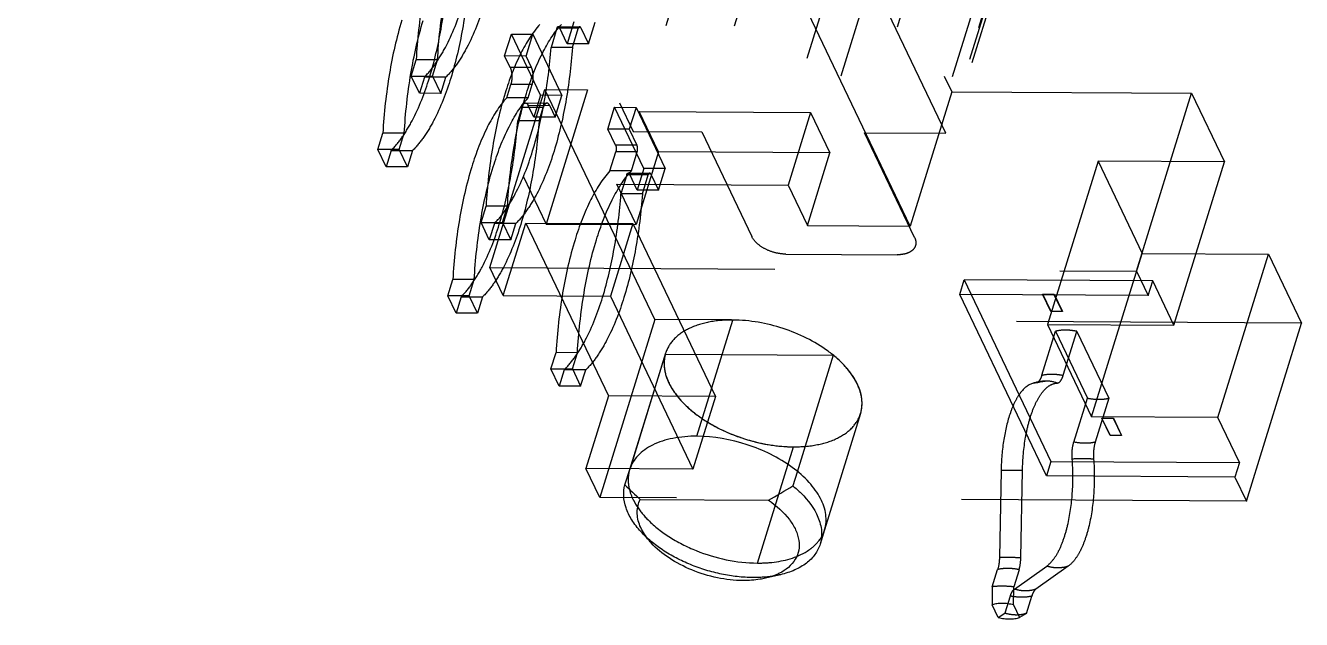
# Model space of a CAD drawing. Header units: millimetres. Extents: x 753 to 1632, y 352 to 973.
# Drawn here: x 1212.31 to 1226.07, y 791.01 to 797.42 of the extents above; entities that cross this region are included whole.
import ezdxf

# ---------------------------------------------------------------- set-up
doc = ezdxf.new("R2010")
doc.units = ezdxf.units.MM
doc.header["$LTSCALE"] = 30.734
doc.linetypes.add('HIDDEN', pattern=[0.2, 0.1, -0.1])
doc.layers.get('0').update_dxf_attribs({"linetype": 'CONTINUOUS'})
doc.layers.add('02___PRT_ALL_AXES', color=7, linetype='CONTINUOUS')
doc.layers.add('DEFAULT_2', color=8, linetype='HIDDEN')

msp = doc.modelspace()

# ---------------------------------------------------------------- linework, layer by layer
at = {"color": 7, "linetype": 'Continuous'}
for p, q in [((1223.27441, 794.5191), (1223.39991, 794.51836)), ((1223.36347, 794.33263), (1223.27441, 794.5191)), ((1223.27641, 794.51679), (1223.39649, 794.51607)), ((1223.36548, 794.33031), (1223.27641, 794.51679)), ((1223.39649, 794.51607), (1223.48556, 794.3296)), ((1223.39991, 794.51836), (1223.48898, 794.33188)), ((1223.48898, 794.33188), (1223.36347, 794.33263)), ((1223.48556, 794.3296), (1223.36548, 794.33031)), ((1223.91272, 793.18269), (1224.03823, 793.18195)), ((1224.00179, 792.99622), (1223.91272, 793.18269)), ((1223.91472, 793.18038), (1224.0348, 793.17966)), ((1224.00379, 792.9939), (1223.91472, 793.18038)), ((1224.0348, 793.17966), (1224.12387, 792.99319)), ((1224.03823, 793.18195), (1224.12729, 792.99547)), ((1224.12729, 792.99547), (1224.00179, 792.99622)), ((1224.12387, 792.99319), (1224.00379, 792.9939)), ((1218.77156, 792.4619), (1218.82264, 792.6272)), ((1220.62729, 792.59874), (1220.58167, 792.45113)), ((1218.93695, 792.30396), (1220.31945, 792.29574)), ((1218.94295, 791.95799), (1219.05492, 791.83546)), ((1220.92441, 791.97754), (1220.87602, 791.82095)), ((1220.44747, 791.49306), (1220.28589, 791.45506))]:
    msp.add_line(p, q, dxfattribs=at)
for points, start_tangent, end_tangent in [([(1218.94295, 791.95799), (1218.84549, 792.08535), (1218.78316, 792.21484), (1218.75823, 792.34193), (1218.77156, 792.4619)], (-0.67452737, 0.73824984), (0.27141317, 0.96246293)), ([(1218.77156, 792.4619), (1218.93695, 792.30396)], (0.70955005, -0.70465505), (0.73991788, -0.6726972)), ([(1220.31945, 792.29574), (1220.58167, 792.45113)], (0.86725449, 0.4978651), (0.85462305, 0.51924891)), ([(1220.58167, 792.45113), (1220.67126, 792.37082), (1220.85306, 792.11316)], (0.77603127, -0.63069443), (0.38718882, -0.92200044)), ([(1218.93344, 792.02083), (1218.90344, 792.16894), (1218.93695, 792.30396)], (-0.37666628, 0.92634902), (0.46020178, 0.88781435)), ([(1220.31945, 792.29574), (1220.54444, 792.08739), (1220.61219, 791.97506), (1220.6461, 791.86328), (1220.64472, 791.75661), (1220.60813, 791.65937), (1220.43666, 791.50838)], (0.82537618, -0.56458318), (-0.89413126, -0.44780496)), ([(1220.85306, 792.11316), (1220.89108, 791.96249), (1220.87602, 791.82095)], (0.38718882, -0.92200044), (-0.29504466, -0.95548346)), ([(1219.05479, 791.83562), (1219.01624, 791.88111), (1218.93344, 792.02083)], (-0.67448283, 0.73829053), (-0.37666629, 0.92634902)), ([(1220.04385, 791.42963), (1219.76784, 791.45977), (1219.49279, 791.544), (1219.24671, 791.6737), (1219.05479, 791.83562)], (-0.99998231, 0.00594787), (-0.67448283, 0.73829053)), ([(1220.87602, 791.82095), (1220.82073, 791.71143), (1220.72837, 791.61808), (1220.60239, 791.54437), (1220.44747, 791.49306)], (-0.29504466, -0.95548346), (-0.97343539, -0.22896186)), ([(1220.43666, 791.50838), (1220.40202, 791.49244), (1220.28572, 791.45502)], (-0.89413126, -0.44780496), (-0.97349131, -0.228724)), ([(1220.28572, 791.45502), (1220.22895, 791.44367), (1220.04385, 791.42963)], (-0.97349131, -0.228724), (-0.99998231, 0.00594787))]:
    msp.add_spline(points, degree=3, dxfattribs=dict(at, start_tangent=start_tangent, end_tangent=end_tangent))
at = {"layer": '02___PRT_ALL_AXES', "color": 8, "linetype": 'HIDDEN'}
for p, q in [((1219.54689, 792.98613), (1219.9342, 794.23945)), ((1219.20982, 793.88048), (1218.82251, 792.62716)), ((1221.31174, 793.23094), (1220.92444, 791.97761)), ((1220.20005, 791.61864), (1220.58736, 792.87197))]:
    msp.add_line(p, q, dxfattribs=at)
for points, start_tangent, end_tangent in [([(1219.9342, 794.23945), (1219.67404, 794.21609), (1219.45663, 794.14447), (1219.29811, 794.02983), (1219.20986, 793.88055)], (-0.99998231, 0.00594787), (-0.29533565, -0.95539356)), ([(1221.3117, 793.23087), (1221.32447, 793.39455), (1221.26732, 793.56883), (1221.14396, 793.74226), (1220.96254, 793.90341), (1220.47628, 794.14803), (1219.9342, 794.23945)], (0.29533565, 0.95539356), (-0.99998231, 0.00594787)), ([(1219.20986, 793.88055), (1219.19933, 793.70187), (1219.27124, 793.51184), (1219.42003, 793.32521), (1219.63415, 793.15648)], (-0.29533565, -0.95539356), (0.84133856, -0.54050849)), ([(1219.63415, 793.15648), (1220.09252, 792.94862), (1220.58736, 792.87197)], (0.84133856, -0.54050849), (0.99998231, -0.00594787)), ([(1220.58736, 792.87197), (1220.84751, 792.89533), (1221.06493, 792.96695), (1221.22345, 793.08159), (1221.3117, 793.23087)], (0.99998231, -0.00594787), (0.29533565, 0.95539356)), ([(1218.82256, 792.62723), (1218.8062, 792.51395), (1218.80848, 792.47448)], (-0.29533565, -0.95539356), (0.10522183, -0.99444878)), ([(1218.80848, 792.47448), (1218.81478, 792.43355), (1218.85738, 792.30843)], (0.10522183, -0.99444878), (0.43099323, -0.90235516)), ([(1218.85738, 792.30843), (1218.88615, 792.25477), (1219.00803, 792.09685)], (0.43099323, -0.90235516), (0.69166876, -0.72221487)), ([(1219.00803, 792.09685), (1219.24339, 791.90538), (1219.54043, 791.75278), (1220.20005, 791.61864)], (0.69166876, -0.72221487), (0.99998231, -0.00594787)), ([(1220.88747, 791.8956), (1220.92439, 791.97755)], (0.51832544, 0.85518346), (0.29533565, 0.95539356)), ([(1220.73492, 791.74567), (1220.78167, 791.77855), (1220.88747, 791.8956)], (0.84594403, 0.53327169), (0.51832544, 0.85518346)), ([(1220.20005, 791.61864), (1220.35476, 791.62613), (1220.73492, 791.74567)], (0.99998231, -0.00594787), (0.84594403, 0.53327169))]:
    msp.add_spline(points, degree=3, dxfattribs=dict(at, start_tangent=start_tangent, end_tangent=end_tangent))
at = {"layer": '02___PRT_ALL_AXES', "color": 3, "linetype": 'Continuous'}
for points, start_tangent, end_tangent in [([(1219.54689, 792.98613), (1219.28674, 792.96276), (1219.06932, 792.89114), (1218.9108, 792.7765), (1218.82256, 792.62723)], (-0.99998231, 0.00594787), (-0.29533565, -0.95539356)), ([(1220.92439, 791.97755), (1220.93716, 792.14123), (1220.88001, 792.31551), (1220.75666, 792.48893), (1220.57523, 792.65009), (1220.08897, 792.89471), (1219.54689, 792.98613)], (0.29533565, 0.95539356), (-0.99998231, 0.00594787))]:
    msp.add_spline(points, degree=3, dxfattribs=dict(at, start_tangent=start_tangent, end_tangent=end_tangent))
at = {"layer": 'DEFAULT_2', "color": 8, "linetype": 'HIDDEN'}
for p, q in [((1208.11587, 818.76908), (1218.86028, 796.27389)), ((1208.05251, 818.32318), (1218.3694, 796.72308)), ((1212.3757, 806.88515), (1217.92158, 795.27392)), ((1222.23186, 796.25384), (1219.28821, 802.41686)), ((1219.56533, 802.41521), (1222.29522, 796.69973)), ((1221.8474, 795.25057), (1219.1175, 800.96605)), ((1220.11902, 800.34719), (1218.68367, 795.70327)), ((1220.858, 800.34279), (1219.59926, 796.26949)), ((1222.61307, 800.33235), (1221.35433, 796.25906)), ((1223.49061, 800.32714), (1222.23186, 796.25384)), ((1221.64041, 799.99484), (1220.13959, 795.13821)), ((1223.39548, 799.9844), (1221.89466, 795.12777)), ((1223.42072, 799.94837), (1221.90417, 795.04084)), ((1222.00659, 799.80671), (1220.50578, 794.95008)), ((1223.20743, 799.79957), (1221.70662, 794.94294)), ((1218.22055, 797.45391), (1218.14793, 797.21891)), ((1218.37886, 797.21754), (1218.45148, 797.45254)), ((1217.47426, 797.08656), (1217.54688, 797.32156)), ((1217.54688, 797.32156), (1217.77782, 797.32019)), ((1217.86159, 796.66268), (1217.54688, 797.32156)), ((1217.7052, 797.08519), (1217.77782, 797.32019)), ((1217.77782, 797.32019), (1218.09252, 796.6613)), ((1218.03785, 797.38487), (1217.97429, 797.1792)), ((1218.26878, 797.3835), (1218.03785, 797.38487)), ((1218.05299, 797.40379), (1218.28392, 797.40242)), ((1218.29573, 797.39158), (1218.0648, 797.39296)), ((1218.14793, 797.21891), (1218.0648, 797.39296)), ((1218.20522, 797.17782), (1218.26878, 797.3835)), ((1218.29573, 797.39158), (1218.37886, 797.21754)), ((1218.20522, 797.17782), (1217.97429, 797.1792)), ((1218.37886, 797.21754), (1218.14793, 797.21891)), ((1216.46575, 796.87044), (1216.52003, 797.04611)), ((1216.75096, 797.04474), (1216.52003, 797.04611)), ((1216.69668, 796.86907), (1216.75096, 797.04474)), ((1217.7052, 797.08519), (1217.47426, 797.08656)), ((1217.53364, 796.96224), (1217.47426, 797.08656)), ((1217.76457, 796.96087), (1217.7052, 797.08519)), ((1216.46575, 796.87044), (1216.69668, 796.86907)), ((1216.55481, 796.68396), (1216.46575, 796.87044)), ((1216.69668, 796.86907), (1216.78574, 796.68259)), ((1217.76457, 796.96087), (1217.53364, 796.96224)), ((1216.6091, 796.85964), (1216.55481, 796.68396)), ((1216.84003, 796.85826), (1216.6091, 796.85964)), ((1216.78574, 796.68259), (1216.84003, 796.85826)), ((1217.49658, 796.6366), (1217.54077, 796.7796)), ((1217.7717, 796.77823), (1217.54077, 796.7796)), ((1217.72751, 796.63522), (1217.7717, 796.77823)), ((1216.78574, 796.68259), (1216.55481, 796.68396)), ((1217.31448, 794.80668), (1217.90754, 796.72583)), ((1217.72751, 796.63522), (1217.49658, 796.6366)), ((1217.86159, 796.66268), (1217.78897, 796.42768)), ((1218.09252, 796.6613), (1217.86159, 796.66268)), ((1217.90754, 796.72583), (1218.3694, 796.72308)), ((1219.09213, 794.2457), (1217.90754, 796.72583)), ((1218.3694, 796.72308), (1217.92158, 795.27392)), ((1218.0199, 796.42631), (1218.09252, 796.6613)), ((1222.29522, 796.69973), (1221.8474, 795.25057)), ((1222.29522, 796.69973), (1224.88164, 796.68434)), ((1224.28858, 794.76519), (1224.88164, 796.68434)), ((1224.88164, 796.68434), (1225.23494, 795.94466)), ((1217.65953, 796.53097), (1217.61533, 796.38796)), ((1217.89046, 796.5296), (1217.65953, 796.53097)), ((1217.69889, 796.58016), (1217.92982, 796.57879)), ((1217.96052, 796.55062), (1217.72959, 796.552)), ((1217.78897, 796.42768), (1217.72959, 796.552)), ((1217.84626, 796.38659), (1217.89046, 796.5296)), ((1217.96052, 796.55062), (1218.0199, 796.42631)), ((1218.58732, 796.29897), (1218.65994, 796.53397)), ((1218.65994, 796.53397), (1218.89087, 796.53259)), ((1218.97464, 795.87508), (1218.65994, 796.53397)), ((1218.89087, 796.53259), (1218.81825, 796.29759)), ((1218.89087, 796.53259), (1219.20557, 795.87371)), ((1218.92573, 796.48659), (1220.77317, 796.4756)), ((1219.13355, 796.05148), (1218.92573, 796.48659)), ((1220.77317, 796.4756), (1220.53111, 795.69228)), ((1220.77317, 796.4756), (1220.981, 796.04049)), ((1217.84626, 796.38659), (1217.61533, 796.38796)), ((1218.0199, 796.42631), (1217.78897, 796.42768)), ((1216.10679, 796.07921), (1216.16107, 796.25488)), ((1216.392, 796.2535), (1216.16107, 796.25488)), ((1216.33772, 796.07783), (1216.392, 796.2535)), ((1218.81825, 796.29759), (1218.58732, 796.29897)), ((1218.67045, 796.12492), (1218.58732, 796.29897)), ((1218.81825, 796.29759), (1218.90138, 796.12355)), ((1218.86028, 796.27389), (1219.59926, 796.26949)), ((1219.59926, 796.26949), (1220.13959, 795.13821)), ((1221.35433, 796.25906), (1222.23186, 796.25384)), ((1221.89466, 795.12777), (1221.35433, 796.25906)), ((1216.33772, 796.07783), (1216.10679, 796.07921)), ((1216.19585, 795.89273), (1216.10679, 796.07921)), ((1216.25014, 796.0684), (1216.19585, 795.89273)), ((1216.25014, 796.0684), (1216.48107, 796.06703)), ((1216.42678, 795.89136), (1216.33772, 796.07783)), ((1216.48107, 796.06703), (1216.42678, 795.89136)), ((1218.60963, 795.849), (1218.67319, 796.05468)), ((1218.90138, 796.12355), (1218.67045, 796.12492)), ((1218.90412, 796.0533), (1218.67319, 796.05468)), ((1218.84056, 795.84763), (1218.90412, 796.0533)), ((1219.13355, 796.05148), (1218.89149, 795.26816)), ((1220.981, 796.04049), (1219.13355, 796.05148)), ((1220.73893, 795.25717), (1220.981, 796.04049)), ((1223.87245, 795.95276), (1223.3278, 794.19028)), ((1225.23494, 795.94466), (1223.87245, 795.95276)), ((1223.87245, 795.95276), (1224.34747, 794.95822)), ((1224.69029, 794.18217), (1225.23494, 795.94466)), ((1216.42678, 795.89136), (1216.19585, 795.89273)), ((1218.84056, 795.84763), (1218.60963, 795.849)), ((1218.79195, 795.80604), (1218.72839, 795.60037)), ((1219.02288, 795.80467), (1218.79195, 795.80604)), ((1218.80709, 795.82496), (1219.03802, 795.82359)), ((1219.04983, 795.81276), (1218.8189, 795.81413)), ((1218.90202, 795.64009), (1218.8189, 795.81413)), ((1218.97464, 795.87508), (1218.90202, 795.64009)), ((1218.95932, 795.599), (1219.02288, 795.80467)), ((1219.20557, 795.87371), (1218.97464, 795.87508)), ((1219.04983, 795.81276), (1219.13295, 795.63871)), ((1219.13295, 795.63871), (1219.20557, 795.87371)), ((1218.68367, 795.70327), (1220.53111, 795.69228)), ((1218.89149, 795.26816), (1218.68367, 795.70327)), ((1219.13295, 795.63871), (1218.90202, 795.64009)), ((1220.53111, 795.69228), (1220.73893, 795.25717)), ((1218.95932, 795.599), (1218.72839, 795.60037)), ((1217.21984, 795.29161), (1217.27413, 795.46728)), ((1217.50506, 795.46591), (1217.27413, 795.46728)), ((1217.45077, 795.29024), (1217.50506, 795.46591)), ((1217.21984, 795.29161), (1217.45077, 795.29024)), ((1217.30891, 795.10514), (1217.21984, 795.29161)), ((1217.3632, 795.28081), (1217.30891, 795.10514)), ((1217.59413, 795.27944), (1217.3632, 795.28081)), ((1217.45077, 795.29024), (1217.53984, 795.10376)), ((1217.45996, 794.5021), (1217.70202, 795.28543)), ((1217.53984, 795.10376), (1217.59413, 795.27944)), ((1217.70202, 795.28543), (1218.85667, 795.27856)), ((1217.70202, 795.28543), (1218.59269, 793.42067)), ((1217.92158, 795.27392), (1218.89149, 795.26816)), ((1218.85667, 795.27856), (1218.61461, 794.49523)), ((1218.85667, 795.27856), (1219.74734, 793.4138)), ((1220.73893, 795.25717), (1221.8474, 795.25057)), ((1217.53984, 795.10376), (1217.30891, 795.10514)), ((1220.50578, 794.95008), (1221.70662, 794.94294)), ((1223.80282, 793.19574), (1224.34747, 794.95822)), ((1224.34747, 794.95822), (1225.70996, 794.95012)), ((1225.16531, 793.18764), (1225.70996, 794.95012)), ((1225.70996, 794.95012), (1226.06622, 794.20422)), ((1217.31448, 794.80668), (1224.28858, 794.76519)), ((1217.45996, 794.5021), (1217.31448, 794.80668)), ((1216.86088, 794.50038), (1216.91517, 794.67605)), ((1217.1461, 794.67468), (1216.91517, 794.67605)), ((1217.09181, 794.499), (1217.1461, 794.67468)), ((1222.38108, 794.51622), (1222.4295, 794.67288)), ((1224.46168, 794.66079), (1222.4295, 794.67288)), ((1222.4295, 794.67288), (1223.3647, 792.71489)), ((1224.28858, 794.76519), (1224.41327, 794.50413)), ((1224.41327, 794.50413), (1224.46168, 794.66079)), ((1224.69029, 794.18217), (1224.46168, 794.66079)), ((1217.09181, 794.499), (1216.86088, 794.50038)), ((1216.94995, 794.3139), (1216.86088, 794.50038)), ((1217.00424, 794.48957), (1216.94995, 794.3139)), ((1217.00424, 794.48957), (1217.23517, 794.4882)), ((1217.18088, 794.31253), (1217.09181, 794.499)), ((1217.23517, 794.4882), (1217.18088, 794.31253)), ((1217.45996, 794.5021), (1218.61461, 794.49523)), ((1218.61461, 794.49523), (1219.50527, 792.63047)), ((1224.41327, 794.50413), (1222.38108, 794.51622)), ((1223.31628, 792.55822), (1222.38108, 794.51622)), ((1217.18088, 794.31253), (1216.94995, 794.3139)), ((1219.09213, 794.2457), (1218.49907, 792.32655)), ((1226.06622, 794.20422), (1219.09213, 794.2457)), ((1223.26668, 793.64434), (1223.4132, 794.11847)), ((1223.3278, 794.19028), (1224.69029, 794.18217)), ((1223.3278, 794.19028), (1223.80282, 793.19574)), ((1223.4132, 794.11847), (1223.75757, 793.39747)), ((1223.49761, 793.64297), (1223.64413, 794.1171)), ((1223.64413, 794.1171), (1223.9885, 793.3961)), ((1225.47316, 792.28507), (1226.06622, 794.20422)), ((1217.97394, 793.71278), (1218.02823, 793.88846)), ((1218.25916, 793.88708), (1218.02823, 793.88846)), ((1218.20487, 793.71141), (1218.25916, 793.88708)), ((1218.82264, 792.6272), (1219.20728, 793.87189)), ((1219.20728, 793.87189), (1221.01739, 793.86112)), ((1221.01739, 793.86112), (1220.62729, 792.59874)), ((1217.97394, 793.71278), (1218.20487, 793.71141)), ((1218.06301, 793.52631), (1217.97394, 793.71278)), ((1218.11729, 793.70198), (1218.06301, 793.52631)), ((1218.34822, 793.70061), (1218.11729, 793.70198)), ((1218.20487, 793.71141), (1218.29394, 793.52493)), ((1218.29394, 793.52493), (1218.34822, 793.70061)), ((1223.21155, 793.56312), (1223.15677, 793.55222)), ((1218.29394, 793.52493), (1218.06301, 793.52631)), ((1218.59269, 793.42067), (1218.35062, 792.63734)), ((1219.74734, 793.4138), (1218.59269, 793.42067)), ((1219.74734, 793.4138), (1219.50527, 792.63047)), ((1223.61105, 792.92334), (1223.75757, 793.39747)), ((1223.9885, 793.3961), (1223.84198, 792.92197)), ((1221.31174, 793.23094), (1220.92441, 791.97754)), ((1225.16531, 793.18764), (1223.80282, 793.19574)), ((1225.39688, 792.7028), (1225.16531, 793.18764)), ((1219.50527, 792.63047), (1218.35062, 792.63734)), ((1218.49907, 792.32655), (1218.35062, 792.63734)), ((1222.82728, 792.61783), (1222.80905, 791.6772)), ((1223.03998, 791.67582), (1223.05821, 792.61646)), ((1223.3647, 792.71489), (1223.31628, 792.55822)), ((1223.3647, 792.71489), (1225.39688, 792.7028)), ((1225.39688, 792.7028), (1225.34847, 792.54613)), ((1225.34847, 792.54613), (1223.31628, 792.55822)), ((1225.34847, 792.54613), (1225.47316, 792.28507)), ((1225.47316, 792.28507), (1218.49907, 792.32655)), ((1222.73275, 791.36273), (1222.7902, 791.54864)), ((1223.02113, 791.54726), (1222.96368, 791.36136)), ((1222.97095, 791.33824), (1223.32003, 791.5862)), ((1223.55096, 791.58482), (1223.20188, 791.33686)), ((1222.73275, 791.36273), (1222.73157, 791.16825)), ((1222.92675, 791.26275), (1222.8693, 791.07685)), ((1222.9625, 791.16687), (1222.96368, 791.36136)), ((1223.10023, 791.07547), (1223.15768, 791.26138)), ((1222.79657, 791.03214), (1222.73157, 791.16825)), ((1222.9625, 791.16687), (1223.0275, 791.03077)), ((1222.79657, 791.03214), (1222.8693, 791.07685)), ((1223.10023, 791.07547), (1223.0275, 791.03077))]:
    msp.add_line(p, q, dxfattribs=at)
for centre, radius, start, end in [((1223.31555, 793.23515), 0.34533, 92.329456, 109.282855), ((1222.88566, 784.68814), 7.92991, 89.642864, 90.421762), ((1222.86274, 781.12226), 11.49587, 89.025714, 89.639439), ((1222.86743, 783.7475), 7.92991, 89.642864, 90.421762), ((1222.84451, 780.18162), 11.49587, 89.025714, 89.639439)]:
    msp.add_arc(centre, radius, start, end, dxfattribs=at)
for centre, start_param, end_param in [((1222.99074, 790.86669), 8.26298178, 8.89862919), ((1222.76833, 791.33233), -1.16179618, -0.52614877)]:
    msp.add_ellipse(centre, major_axis=(0.37664, -0.21211), ratio=0.62454851, start_param=start_param, end_param=end_param, dxfattribs=at)
for points, start_tangent, end_tangent in [([(1216.72493, 798.26298), (1216.59127, 797.68949), (1216.52003, 797.04611)], (-0.29524737, -0.95542084), (-0.05710629, -0.9983681)), ([(1216.75096, 797.04474), (1216.8222, 797.68812), (1216.95586, 798.26161)], (0.05710629, 0.9983681), (0.29524737, 0.95542084)), ([(1216.66286, 796.85016), (1216.78849, 797.37719), (1216.86123, 797.96679)], (0.29524737, 0.95542084), (0.072938, 0.99733648)), ([(1217.09216, 797.96542), (1217.01942, 797.37582), (1216.89379, 796.84879)], (-0.072938, -0.99733648), (-0.29524737, -0.95542084)), ([(1216.6091, 796.85964), (1216.72616, 796.99949), (1216.83526, 797.17865), (1217.02182, 797.6414)], (0.71026715, 0.70393222), (0.29524737, 0.95542084)), ([(1217.25275, 797.64003), (1217.06619, 797.17728), (1216.95709, 796.99811), (1216.84003, 796.85826)], (-0.29524737, -0.95542084), (-0.71026715, -0.70393222)), ([(1216.36597, 797.47175), (1216.23231, 796.89825), (1216.16107, 796.25488)], (-0.29524737, -0.95542084), (-0.05710629, -0.9983681)), ([(1216.392, 796.2535), (1216.46324, 796.89688), (1216.5969, 797.47038)], (0.05710629, 0.9983681), (0.29524737, 0.95542084)), ([(1217.85554, 797.42783), (1217.64988, 797.11651), (1217.47903, 796.68416)], (-0.66828764, -0.74390297), (-0.29524737, -0.95542084)), ([(1217.70996, 796.68278), (1217.88081, 797.11513), (1218.08647, 797.42646)], (0.29524737, 0.95542084), (0.66828764, 0.74390297)), ([(1218.03785, 797.38487), (1218.04093, 797.39281), (1218.05303, 797.40379)], (0.29524737, 0.95542084), (0.9999345, -0.0114455)), ([(1218.05303, 797.40379), (1218.0562, 797.40306), (1218.0648, 797.39296)], (0.9999345, -0.0114455), (0.43099323, -0.90235516)), ([(1218.28396, 797.40242), (1218.27966, 797.4012), (1218.26878, 797.3835)], (-0.99993413, 0.01147738), (-0.29524737, -0.95542084)), ([(1218.29573, 797.39158), (1218.29311, 797.39616), (1218.28396, 797.40242)], (-0.43099323, 0.90235516), (-0.99993413, 0.01147738)), ([(1217.77592, 796.06257), (1217.90154, 796.5896), (1217.97429, 797.1792)], (0.29524737, 0.95542084), (0.072938, 0.99733648)), ([(1218.20522, 797.17782), (1218.13248, 796.58822), (1218.00685, 796.0612)], (-0.072938, -0.99733648), (-0.29524737, -0.95542084)), ([(1217.53364, 796.96224), (1217.54602, 796.92356), (1217.55172, 796.87528), (1217.54077, 796.7796)], (0.43099323, -0.90235516), (-0.29524737, -0.95542084)), ([(1217.7717, 796.77823), (1217.78265, 796.87391), (1217.77695, 796.92219), (1217.76457, 796.96087)], (0.29524737, 0.95542084), (-0.43099323, 0.90235516)), ([(1216.25014, 796.0684), (1216.3672, 796.20825), (1216.4763, 796.38741), (1216.66286, 796.85016)], (0.71026715, 0.70393222), (0.29524737, 0.95542084)), ([(1216.89379, 796.84879), (1216.70723, 796.38604), (1216.59813, 796.20688), (1216.48107, 796.06703)], (-0.29524737, -0.95542084), (-0.71026715, -0.70393222)), ([(1217.49658, 796.6366), (1217.29092, 796.32527), (1217.12007, 795.89292)], (-0.66828764, -0.74390297), (-0.29524737, -0.95542084)), ([(1217.47903, 796.68416), (1217.34537, 796.11066), (1217.27413, 795.46728)], (-0.29524737, -0.95542084), (-0.05710629, -0.9983681)), ([(1217.351, 795.89155), (1217.52185, 796.3239), (1217.72751, 796.63522)], (0.29524737, 0.95542084), (0.66828764, 0.74390297)), ([(1217.50506, 795.46591), (1217.5763, 796.10929), (1217.70996, 796.68278)], (0.05710629, 0.9983681), (0.29524737, 0.95542084)), ([(1217.65953, 796.53097), (1217.67709, 796.56726), (1217.69884, 796.58016)], (0.29524737, 0.95542084), (0.99999288, -0.00377348)), ([(1217.69884, 796.58016), (1217.70713, 796.57832), (1217.72959, 796.552)], (0.99999288, -0.00377348), (0.43099323, -0.90235516)), ([(1217.92977, 796.57878), (1217.90802, 796.56589), (1217.89046, 796.5296)], (-0.99999288, 0.00377348), (-0.29524737, -0.95542084)), ([(1217.96052, 796.55062), (1217.95367, 796.56262), (1217.92977, 796.57878)], (-0.43099323, 0.90235516), (-0.99999288, 0.00377348)), ([(1217.41696, 795.27134), (1217.54259, 795.79836), (1217.61533, 796.38796)], (0.29524737, 0.95542084), (0.072938, 0.99733648)), ([(1217.84626, 796.38659), (1217.77352, 795.79699), (1217.64789, 795.26996)], (-0.072938, -0.99733648), (-0.29524737, -0.95542084)), ([(1217.3632, 795.28081), (1217.48026, 795.42066), (1217.58936, 795.59982), (1217.77592, 796.06257)], (0.71026715, 0.70393222), (0.29524737, 0.95542084)), ([(1218.00685, 796.0612), (1217.82029, 795.59845), (1217.71119, 795.41928), (1217.59413, 795.27944)], (-0.29524737, -0.95542084), (-0.71026715, -0.70393222)), ([(1218.67045, 796.12492), (1218.6774, 796.09148), (1218.67319, 796.05468)], (0.43099323, -0.90235516), (-0.29524737, -0.95542084)), ([(1218.90412, 796.0533), (1218.90833, 796.0901), (1218.90138, 796.12355)], (0.29524737, 0.95542084), (-0.43099323, 0.90235516)), ([(1217.12007, 795.89292), (1216.98641, 795.31943), (1216.91517, 794.67605)], (-0.29524737, -0.95542084), (-0.05710629, -0.9983681)), ([(1217.1461, 794.67468), (1217.21734, 795.31805), (1217.351, 795.89155)], (0.05710629, 0.9983681), (0.29524737, 0.95542084)), ([(1218.60963, 795.849), (1218.40397, 795.53768), (1218.23313, 795.10533)], (-0.66828764, -0.74390297), (-0.29524737, -0.95542084)), ([(1218.46406, 795.10396), (1218.6349, 795.53631), (1218.84056, 795.84763)], (0.29524737, 0.95542084), (0.66828764, 0.74390297)), ([(1218.79195, 795.80604), (1218.79503, 795.81398), (1218.80713, 795.82497)], (0.29524737, 0.95542084), (0.9999345, -0.0114455)), ([(1218.80713, 795.82497), (1218.8103, 795.82423), (1218.8189, 795.81413)], (0.9999345, -0.0114455), (0.43099323, -0.90235516)), ([(1219.03806, 795.82359), (1219.03376, 795.82237), (1219.02288, 795.80467)], (-0.99993413, 0.01147738), (-0.29524737, -0.95542084)), ([(1219.04983, 795.81276), (1219.04721, 795.81733), (1219.03806, 795.82359)], (-0.43099323, 0.90235516), (-0.99993413, 0.01147738)), ([(1218.53002, 794.48374), (1218.65564, 795.01077), (1218.72839, 795.60037)], (0.29524737, 0.95542084), (0.072938, 0.99733648)), ([(1218.95932, 795.599), (1218.88657, 795.0094), (1218.76095, 794.48237)], (-0.072938, -0.99733648), (-0.29524737, -0.95542084)), ([(1217.00424, 794.48957), (1217.1213, 794.62942), (1217.2304, 794.80859), (1217.41696, 795.27134)], (0.71026715, 0.70393222), (0.29524737, 0.95542084)), ([(1217.64789, 795.26996), (1217.46133, 794.80721), (1217.35223, 794.62805), (1217.23517, 794.4882)], (-0.29524737, -0.95542084), (-0.71026715, -0.70393222)), ([(1218.23313, 795.10533), (1218.09946, 794.53183), (1218.02823, 793.88846)], (-0.29524737, -0.95542084), (-0.05710629, -0.9983681)), ([(1218.25916, 793.88708), (1218.3304, 794.53046), (1218.46406, 795.10396)], (0.05710629, 0.9983681), (0.29524737, 0.95542084)), ([(1220.50578, 794.95008), (1220.39293, 794.96491), (1220.28375, 795.00587), (1220.19478, 795.06671), (1220.13959, 795.13821)], (-0.99998231, 0.00594787), (-0.43099323, 0.90235516)), ([(1221.89466, 795.12777), (1221.90794, 795.08294), (1221.90416, 795.04081)], (0.43099323, -0.90235516), (-0.29566178, -0.95529268)), ([(1221.90416, 795.04081), (1221.88009, 795.00011), (1221.83686, 794.96885), (1221.77756, 794.94931), (1221.70662, 794.94294)], (-0.29566178, -0.95529268), (-0.99998231, 0.00594787)), ([(1218.11729, 793.70198), (1218.23435, 793.84183), (1218.34346, 794.02099), (1218.53002, 794.48374)], (0.71026715, 0.70393222), (0.29524737, 0.95542084)), ([(1218.76095, 794.48237), (1218.57439, 794.01962), (1218.46528, 793.84046), (1218.34822, 793.70061)], (-0.29524737, -0.95542084), (-0.71026715, -0.70393222)), ([(1223.52272, 794.13024), (1223.49377, 794.12963), (1223.4132, 794.11847)], (-0.99998231, 0.00594787), (-0.97218933, -0.23419628)), ([(1223.64413, 794.1171), (1223.61332, 794.12269), (1223.52272, 794.13024)], (-0.97951484, 0.20137201), (-0.99998231, 0.00594787)), ([(1219.20728, 793.87189), (1219.19825, 793.70851), (1219.25812, 793.53522), (1219.38301, 793.36327), (1219.5648, 793.20379), (1219.79173, 793.06713), (1220.04906, 792.96215), (1220.58736, 792.87197)], (-0.27141317, -0.96246293), (0.99998231, -0.00594787)), ([(1221.31168, 793.23078), (1221.32586, 793.38281), (1221.27921, 793.5447), (1221.17438, 793.70725), (1221.01739, 793.86112)], (0.29548916, 0.95534609), (-0.77603127, 0.63069443)), ([(1223.30151, 793.58019), (1223.15677, 793.55236)], (-0.99922656, -0.03932285), (-0.94303399, -0.33269639)), ([(1223.26668, 793.64434), (1223.24207, 793.58987), (1223.21155, 793.56308)], (-0.29524737, -0.95542084), (-0.94277967, -0.3334164)), ([(1223.21156, 793.56307), (1223.23305, 793.56975), (1223.30151, 793.58019)], (0.94303399, 0.33269639), (0.99922656, 0.03932285)), ([(1223.26668, 793.64434), (1223.29231, 793.64959), (1223.3762, 793.65611)], (0.97218933, 0.23419628), (0.99998231, -0.00594787)), ([(1223.43244, 793.55973), (1223.30151, 793.58019)], (-0.94030049, 0.34034541), (-0.9992257, -0.03934452)), ([(1223.3762, 793.65611), (1223.4059, 793.65515), (1223.49761, 793.64297)], (0.99998231, -0.00594787), (0.97951484, -0.20137201)), ([(1223.43244, 793.55973), (1223.46851, 793.58234), (1223.48433, 793.6085), (1223.49761, 793.64297)], (0.99922656, 0.03932285), (0.29524737, 0.95542084)), ([(1223.15677, 793.55233), (1223.03181, 793.44849), (1222.97623, 793.35588), (1222.92752, 793.23965), (1222.85648, 792.95116), (1222.82728, 792.61783)], (-0.94296443, -0.3328935), (-0.01937593, -0.99981227)), ([(1223.05821, 792.61646), (1223.09194, 792.97675), (1223.1276, 793.13863), (1223.17423, 793.28048), (1223.23017, 793.39717), (1223.29338, 793.48449), (1223.36165, 793.53934), (1223.43244, 793.55973)], (0.01937593, 0.99981227), (0.99922656, 0.03932285)), ([(1223.75757, 793.39747), (1223.78838, 793.39189), (1223.87898, 793.38434)], (0.97951484, -0.20137201), (0.99998231, -0.00594787)), ([(1223.87898, 793.38434), (1223.90793, 793.38495), (1223.9885, 793.3961)], (0.99998231, -0.00594787), (0.97218933, 0.23419628)), ([(1220.58736, 792.87197), (1220.84755, 792.89532), (1221.06485, 792.96692), (1221.22343, 793.08153), (1221.31168, 793.23078)], (0.99998231, -0.00594787), (0.29548916, 0.95534609)), ([(1223.59379, 792.73981), (1223.59454, 792.83637), (1223.61105, 792.92334)], (-0.07799764, 0.99695354), (0.29524737, 0.95542084)), ([(1223.73247, 792.9102), (1223.70276, 792.91116), (1223.61105, 792.92334)], (-0.99998231, 0.00594787), (-0.97951484, 0.20137201)), ([(1223.84198, 792.92197), (1223.81635, 792.91671), (1223.73247, 792.9102)], (-0.97218933, -0.23419628), (-0.99998231, 0.00594787)), ([(1223.84198, 792.92197), (1223.82547, 792.835), (1223.82472, 792.73844)], (-0.29524737, -0.95542084), (0.07799764, -0.99695354)), ([(1223.32003, 791.5862), (1223.38688, 791.65187), (1223.448, 791.74917), (1223.5011, 791.87452), (1223.54434, 792.02349), (1223.59536, 792.37013), (1223.59379, 792.73981)], (0.81525614, 0.57910053), (-0.07799764, 0.99695354)), ([(1223.82472, 792.73844), (1223.82629, 792.36876), (1223.77527, 792.02211), (1223.73203, 791.87315), (1223.67893, 791.74779), (1223.61781, 791.65049), (1223.55096, 791.58482)], (0.07799764, -0.99695354), (-0.81525614, -0.57910053)), ([(1223.82472, 792.73844), (1223.77336, 792.74196), (1223.59379, 792.73981)], (-0.99558912, 0.09382057), (-0.99811308, -0.06140266)), ([(1220.15164, 791.46198), (1219.81438, 791.4988), (1219.47828, 791.6017), (1219.17754, 791.76016), (1218.94295, 791.95799)], (-0.99998231, 0.00594787), (-0.67452737, 0.73824984)), ([(1222.80905, 791.6772), (1222.80733, 791.64263), (1222.7902, 791.54864)], (-0.01937593, -0.99981227), (-0.29524737, -0.95542084)), ([(1223.02113, 791.54726), (1223.02871, 791.57615), (1223.03998, 791.67582)], (0.29524737, 0.95542084), (0.01937593, 0.99981227)), ([(1222.89972, 791.5604), (1222.87077, 791.55979), (1222.7902, 791.54864)], (-0.99998231, 0.00594787), (-0.97218933, -0.23419628)), ([(1223.02113, 791.54726), (1222.99032, 791.55285), (1222.89972, 791.5604)], (-0.97951484, 0.20137201), (-0.99998231, 0.00594787)), ([(1223.43741, 791.56618), (1223.40797, 791.56758), (1223.32003, 791.5862)], (-0.99998231, 0.00594787), (-0.94736271, 0.3201623)), ([(1223.55096, 791.58482), (1223.46662, 791.56723), (1223.43741, 791.56618)], (-0.94398727, -0.32998188), (-0.99998231, 0.00594787)), ([(1220.44747, 791.49306), (1220.37806, 791.47917), (1220.15164, 791.46198)], (-0.97343539, -0.22896186), (-0.99998231, 0.00594787)), ([(1222.84059, 791.36905), (1222.81169, 791.36879), (1222.73275, 791.36273)], (-0.99998231, 0.00594787), (-0.99071644, -0.13594461)), ([(1222.96368, 791.36136), (1222.93222, 791.36457), (1222.84059, 791.36905)], (-0.99346233, 0.11416038), (-0.99998231, 0.00594787)), ([(1222.92675, 791.26275), (1222.94659, 791.30963), (1222.97095, 791.33824)], (0.29524737, 0.95542084), (0.81525614, 0.57910053)), ([(1223.04816, 791.24961), (1223.01846, 791.25057), (1222.92675, 791.26275)], (-0.99998231, 0.00594787), (-0.97951484, 0.20137201)), ([(1223.08834, 791.31823), (1223.05889, 791.31962), (1222.97095, 791.33824)], (-0.99998231, 0.00594787), (-0.94736271, 0.3201623)), ([(1223.15768, 791.26138), (1223.13205, 791.25612), (1223.04816, 791.24961)], (-0.97218933, -0.23419628), (-0.99998231, 0.00594787)), ([(1223.20188, 791.33686), (1223.11754, 791.31927), (1223.08834, 791.31823)], (-0.94398727, -0.32998188), (-0.99998231, 0.00594787)), ([(1223.20188, 791.33686), (1223.17752, 791.30826), (1223.15768, 791.26138)], (-0.81525614, -0.57910053), (-0.29524737, -0.95542084)), ([(1222.98903, 791.05826), (1222.95938, 791.05957), (1222.8693, 791.07685)], (-0.99998231, 0.00594787), (-0.95748326, 0.28848882)), ([(1223.10023, 791.07547), (1223.07394, 791.06786), (1222.98903, 791.05826)], (-0.94738868, -0.32008543), (-0.99998231, 0.00594787))]:
    msp.add_spline(points, degree=3, dxfattribs=dict(at, start_tangent=start_tangent, end_tangent=end_tangent))

doc.saveas('drawing.dxf')
